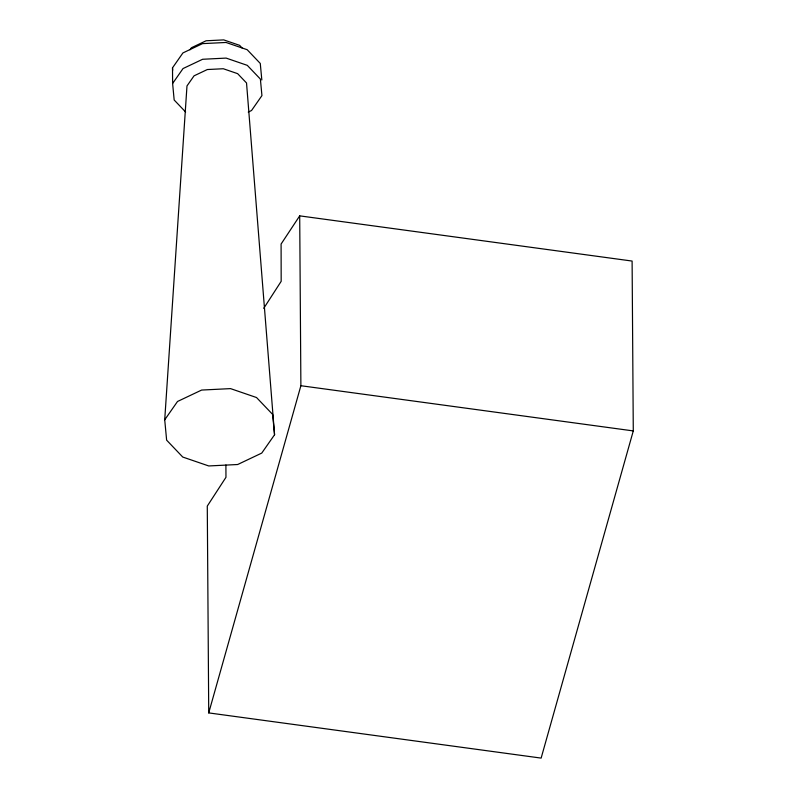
<?xml version="1.0" encoding="UTF-8"?>
<svg xmlns="http://www.w3.org/2000/svg" width="798" height="798" viewBox="0 0 798 798"><rect width="100%" height="100%" fill="white"/><g stroke="black" fill="none" stroke-linecap="round" stroke-linejoin="round"><path stroke-width="1.2" d="M164.717 419.818L186.981 85.945L194.054 75.83L207.34 69.536L223.29 68.738L237.634 73.655L246.532 82.972L274.562 434.75L261.754 453.084L237.664 464.516L208.747 465.952L182.742 457.045L166.632 440.157L164.717 419.818L177.515 401.484L201.615 390.062L230.532 388.616L256.527 397.534L272.647 414.421L274.562 434.75M208.727 712.903L300.886 385.723L299.699 215.859L632.106 261.056L633.283 430.92L541.134 758.1L208.727 712.903L207.281 506.092L225.964 477.314L225.904 464.995M263.739 308.337L281.175 281.325L281.096 244.038L299.699 215.859M185.635 112.019L174.173 100.009L172.617 83.471L172.508 67.84L182.922 52.927L202.512 43.631L226.024 42.464L247.171 49.705L260.278 63.441L261.824 79.98M189.994 49.785L191.41 47.75L206.103 40.778L223.739 39.9L239.6 45.336L242.053 47.91M172.617 83.471L183.031 68.558L202.622 59.271L226.133 58.094L247.28 65.346L260.387 79.072L261.934 95.61L251.53 110.523L248.258 112.069M300.886 385.723L633.283 430.92M172.508 67.84L172.727 70.194"/></g></svg>
